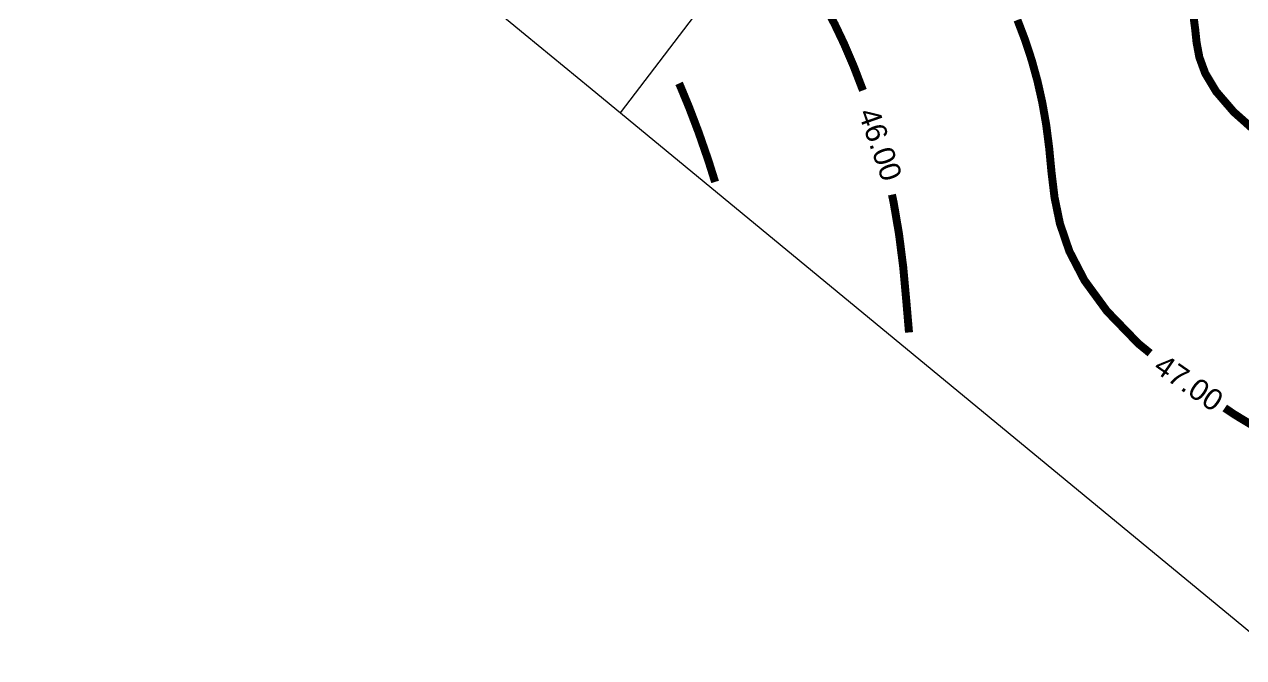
# Model space of a CAD drawing. Header units: metres. Extents: x 64 to 796628, y 142 to 671743.
# Drawn here: x 122.26 to 167.95, y 211.14 to 234.87 of the extents above; entities that cross this region are included whole.
import ezdxf

# ---------------------------------------------------------------- set-up
doc = ezdxf.new("R2010")
doc.units = ezdxf.units.M
doc.header["$LTSCALE"] = 2
doc.layers.add('Cotation Courbes de niveau', color=246, linetype='Continuous')
doc.layers.add('COURBE PRINCIPALE', color=246, linetype='Continuous')
doc.layers.add('SYMBOL_CLOTURE', color=7, linetype='Continuous', lineweight=25)

msp = doc.modelspace()

# ---------------------------------------------------------------- linework, layer by layer
for p, q in [((119.673, 252.116), (141.032, 234.498)), ((119.673, 252.116), (141.032, 234.498)), ((119.673, 252.116), (141.032, 234.498)), ((119.673, 252.116), (141.032, 234.498)), ((119.673, 252.116), (141.032, 234.498)), ((141.032, 234.498), (143.459, 232.497)), ((141.032, 234.498), (143.459, 232.497)), ((141.032, 234.498), (143.459, 232.497)), ((141.032, 234.498), (143.459, 232.497)), ((141.032, 234.498), (143.459, 232.497)), ((143.459, 232.497), (167.668, 212.527)), ((143.459, 232.497), (167.668, 212.527)), ((143.459, 232.497), (167.668, 212.527)), ((143.459, 232.497), (167.668, 212.527)), ((143.459, 232.497), (167.668, 212.527)), ((167.668, 212.527), (169.35, 211.14)), ((167.668, 212.527), (169.35, 211.14)), ((167.668, 212.527), (169.35, 211.14)), ((167.668, 212.527), (169.35, 211.14)), ((167.668, 212.527), (169.35, 211.14))]:
    msp.add_line(p, q)
at = {"layer": 'COURBE PRINCIPALE', "const_width": 0.3, "flags": 128}
for points, elevation in [([(153.685, 232.401), (153.341, 233.297), (152.987, 234.125), (152.625, 234.886), (152.254, 235.583), (151.872, 236.221), (151.474, 236.805), (151.057, 237.34), (150.773, 237.66)], 46), ([(153.685, 232.401), (153.341, 233.297), (152.987, 234.125), (152.625, 234.886), (152.254, 235.583), (151.872, 236.221), (151.474, 236.805), (151.057, 237.34), (150.773, 237.66)], 46), ([(153.685, 232.401), (153.341, 233.297), (152.987, 234.125), (152.625, 234.886), (152.254, 235.583), (151.872, 236.221), (151.474, 236.805), (151.057, 237.34), (150.773, 237.66)], 46), ([(153.685, 232.401), (153.341, 233.297), (152.987, 234.125), (152.625, 234.886), (152.254, 235.583), (151.872, 236.221), (151.474, 236.805), (151.057, 237.34), (150.773, 237.66)], 46), ([(153.685, 232.401), (153.341, 233.297), (152.987, 234.125), (152.625, 234.886), (152.254, 235.583), (151.872, 236.221), (151.474, 236.805), (151.057, 237.34), (150.773, 237.66)], 46), ([(168.563, 230.718), (167.579, 231.595), (166.918, 232.363), (166.512, 233.039), (166.292, 233.642), (166.189, 234.189), (166.135, 234.7), (166.071, 235.189)], 48), ([(168.563, 230.718), (167.579, 231.595), (166.918, 232.363), (166.512, 233.039), (166.292, 233.642), (166.189, 234.189), (166.135, 234.7), (166.071, 235.189)], 48), ([(168.563, 230.718), (167.579, 231.595), (166.918, 232.363), (166.512, 233.039), (166.292, 233.642), (166.189, 234.189), (166.135, 234.7), (166.071, 235.189)], 48), ([(168.563, 230.718), (167.579, 231.595), (166.918, 232.363), (166.512, 233.039), (166.292, 233.642), (166.189, 234.189), (166.135, 234.7), (166.071, 235.189)], 48), ([(168.563, 230.718), (167.579, 231.595), (166.918, 232.363), (166.512, 233.039), (166.292, 233.642), (166.189, 234.189), (166.135, 234.7), (166.071, 235.189)], 48), ([(164.446, 222.552), (164.006, 222.91), (162.828, 224.128), (161.986, 225.28), (161.42, 226.371), (161.067, 227.407), (160.864, 228.392), (160.751, 229.333), (160.665, 230.234), (160.554, 231.101), (160.408, 231.936), (160.227, 232.744), (160.011, 233.528), (159.76, 234.292), (159.475, 235.04)], 47), ([(164.446, 222.552), (164.006, 222.91), (162.828, 224.128), (161.986, 225.28), (161.42, 226.371), (161.067, 227.407), (160.864, 228.392), (160.751, 229.333), (160.665, 230.234), (160.554, 231.101), (160.408, 231.936), (160.227, 232.744), (160.011, 233.528), (159.76, 234.292), (159.475, 235.04)], 47), ([(164.446, 222.552), (164.006, 222.91), (162.828, 224.128), (161.986, 225.28), (161.42, 226.371), (161.067, 227.407), (160.864, 228.392), (160.751, 229.333), (160.665, 230.234), (160.554, 231.101), (160.408, 231.936), (160.227, 232.744), (160.011, 233.528), (159.76, 234.292), (159.475, 235.04)], 47), ([(164.446, 222.552), (164.006, 222.91), (162.828, 224.128), (161.986, 225.28), (161.42, 226.371), (161.067, 227.407), (160.864, 228.392), (160.751, 229.333), (160.665, 230.234), (160.554, 231.101), (160.408, 231.936), (160.227, 232.744), (160.011, 233.528), (159.76, 234.292), (159.475, 235.04)], 47), ([(164.446, 222.552), (164.006, 222.91), (162.828, 224.128), (161.986, 225.28), (161.42, 226.371), (161.067, 227.407), (160.864, 228.392), (160.751, 229.333), (160.665, 230.234), (160.554, 231.101), (160.408, 231.936), (160.227, 232.744), (160.011, 233.528), (159.76, 234.292), (159.475, 235.04)], 47), ([(148.144, 228.97), (147.895, 229.763), (147.529, 230.82), (147.175, 231.752), (146.842, 232.557), (146.793, 232.662)], 45), ([(148.144, 228.97), (147.895, 229.763), (147.529, 230.82), (147.175, 231.752), (146.842, 232.557), (146.793, 232.662)], 45), ([(148.144, 228.97), (147.895, 229.763), (147.529, 230.82), (147.175, 231.752), (146.842, 232.557), (146.793, 232.662)], 45), ([(148.144, 228.97), (147.895, 229.763), (147.529, 230.82), (147.175, 231.752), (146.842, 232.557), (146.793, 232.662)], 45), ([(148.144, 228.97), (147.895, 229.763), (147.529, 230.82), (147.175, 231.752), (146.842, 232.557), (146.793, 232.662)], 45), ([(155.411, 223.328), (155.312, 224.478), (155.195, 225.769), (155.037, 227.012), (154.834, 228.204), (154.772, 228.493)], 46), ([(155.411, 223.328), (155.312, 224.478), (155.195, 225.769), (155.037, 227.012), (154.834, 228.204), (154.772, 228.493)], 46), ([(155.411, 223.328), (155.312, 224.478), (155.195, 225.769), (155.037, 227.012), (154.834, 228.204), (154.772, 228.493)], 46), ([(155.411, 223.328), (155.312, 224.478), (155.195, 225.769), (155.037, 227.012), (154.834, 228.204), (154.772, 228.493)], 46), ([(155.411, 223.328), (155.312, 224.478), (155.195, 225.769), (155.037, 227.012), (154.834, 228.204), (154.772, 228.493)], 46), ([(172.076, 217.627), (169.977, 218.82), (167.597, 220.258), (167.244, 220.497)], 47), ([(172.076, 217.627), (169.977, 218.82), (167.597, 220.258), (167.244, 220.497)], 47), ([(172.076, 217.627), (169.977, 218.82), (167.597, 220.258), (167.244, 220.497)], 47), ([(172.076, 217.627), (169.977, 218.82), (167.597, 220.258), (167.244, 220.497)], 47), ([(172.076, 217.627), (169.977, 218.82), (167.597, 220.258), (167.244, 220.497)], 47)]:
    msp.add_lwpolyline(points, dxfattribs=dict(at, elevation=elevation))
at = {"layer": 'SYMBOL_CLOTURE'}
msp.add_line((144.596, 231.558, -0.131), (167.876, 262.065, -2.541), dxfattribs=at)
msp.add_line((144.596, 231.558, -0.131), (167.876, 262.065, -2.541), dxfattribs=at)
msp.add_line((144.596, 231.558, -0.131), (167.876, 262.065, -2.541), dxfattribs=at)
msp.add_line((144.596, 231.558, -0.131), (167.876, 262.065, -2.541), dxfattribs=at)
msp.add_line((144.596, 231.558, -0.131), (167.876, 262.065, -2.541), dxfattribs=at)

# ---------------------------------------------------------------- texts
at = {"layer": 'Cotation Courbes de niveau', "char_height": 0.3, "width": 16.92222, "attachment_point": 1}
for s, insert, rotation in [('{\\fArial|b0|i0|c0|p34;\\H2.667x;46.00}', (154.253, 231.831, 47), 289.2985), ('{\\fArial|b0|i0|c0|p34;\\H2.667x;46.00}', (154.253, 231.831, 47), 289.2985), ('{\\fArial|b0|i0|c0|p34;\\H2.667x;46.00}', (154.253, 231.831, 47), 289.2985), ('{\\fArial|b0|i0|c0|p34;\\H2.667x;46.00}', (154.253, 231.831, 47), 289.2985), ('{\\fArial|b0|i0|c0|p34;\\H2.667x;46.00}', (154.253, 231.831, 47), 289.2985), ('{\\fArial|b0|i0|c0|p34;\\H2.667x;47.00}', (164.976, 222.568, 47), 325.3273), ('{\\fArial|b0|i0|c0|p34;\\H2.667x;47.00}', (164.976, 222.568, 47), 325.3273), ('{\\fArial|b0|i0|c0|p34;\\H2.667x;47.00}', (164.976, 222.568, 47), 325.3273), ('{\\fArial|b0|i0|c0|p34;\\H2.667x;47.00}', (164.976, 222.568, 47), 325.3273), ('{\\fArial|b0|i0|c0|p34;\\H2.667x;47.00}', (164.976, 222.568, 47), 325.3273)]:
    msp.add_mtext(s, dxfattribs=dict(at, insert=insert, rotation=rotation))

doc.saveas('drawing.dxf')
